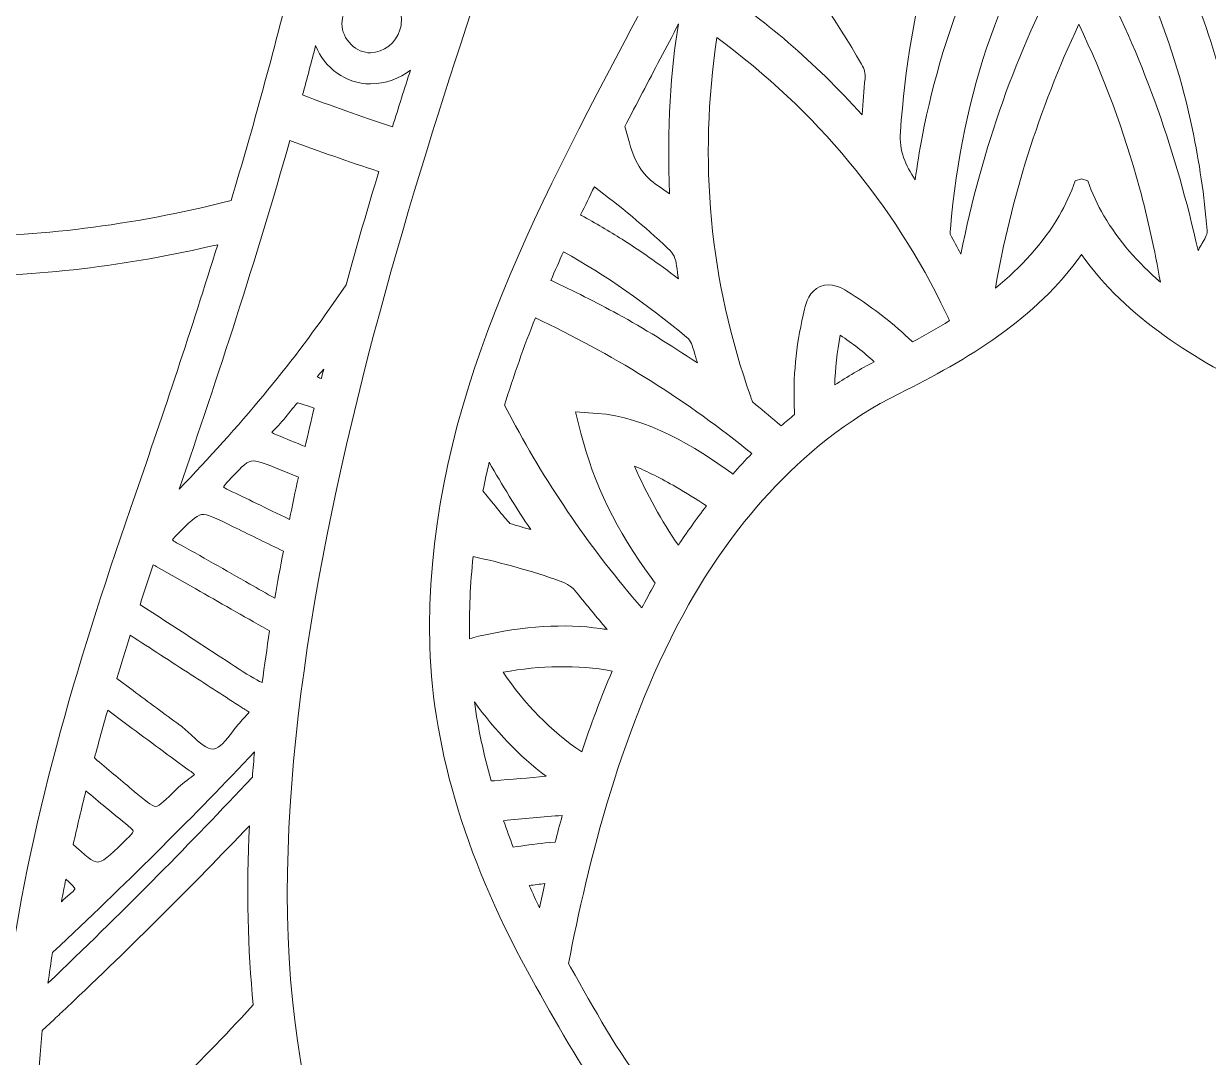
# Model space of a CAD drawing. Extents: x 126 to 8914, y -5970 to -48.
# Drawn here: x 1078.9 to 1551.4, y -4956.8 to -4544.7 of the extents above; entities that cross this region are included whole.
import ezdxf

# ---------------------------------------------------------------- set-up
doc = ezdxf.new("R2010")
doc.units = 0
doc.header["$MEASUREMENT"] = 0
doc.layers.add('Layer 1', color=7, linetype='Continuous')

# ---------------------------------------------------------------- blocks, each defined once
blk = doc.blocks.new('block 5')
at = {"layer": 'Layer 1', "lineweight": 0}
for points, knots in [([(2818.21, -4035.29), (2764.98, -4085.04), (2703.32, -4112.86), (2639.92, -4115.7), (2556.38, -4119.43), (2474.39, -4091.01), (2412.29, -4065.84), (2390.15, -4056.87), (2367.8, -4047.16), (2346.17, -4037.79), (2337.96, -4034.23), (2329.71, -4030.65), (2321.4, -4027.09), (2370.2, -4027.99), (2425.96, -4026.76), (2512.78, -3944.21), (2568.47, -3891.26), (2641.86, -3817.66), (2625.5, -3731.42), (2622.21, -3714.04), (2610.78, -3672.65), (2559.78, -3632.09), (2565.05, -3641.92), (2601.55, -3712.43), (2569.23, -3767.25), (2553.89, -3793.27), (2526.47, -3811.29), (2469.72, -3823.54), (2455.32, -3826.64), (2439.55, -3829), (2422.5, -3830.6), (2491.63, -3754.35), (2533.44, -3654.19), (2546.8, -3532.56), (2561.6, -3397.97), (2537.78, -3271.79), (2515.19, -3189.65), (2510.53, -3172.76), (2505.39, -3155.8), (2499.9, -3139.21), (2495.8, -3126.87), (2490.71, -3117.41), (2484.71, -3110.84), (2484.71, -3110.84), (2488.77, -3108.46), (2488.77, -3108.46), (2487.91, -3106.99), (2467.22, -3072.31), (2420.27, -3069.9), (2389.9, -3068.35), (2355.8, -3080.81), (2318.9, -3106.96), (2293.41, -3125.04), (2266.47, -3149.76), (2238.33, -3180.89), (2186.61, -3211.53), (2146.15, -3238.95), (2111.02, -3267.11), (2058.71, -3309.06), (2001.06, -3349.19), (1934.05, -3358.54), (1877.14, -3366.49), (1825.98, -3348.74), (1771.81, -3329.95), (1743.84, -3320.25), (1714.92, -3310.21), (1685.21, -3304.09), (1598.29, -3286.15), (1534.59, -3301.57), (1500, -3348.62), (1465.41, -3301.57), (1401.71, -3286.17), (1314.79, -3304.09), (1285.08, -3310.21), (1256.16, -3320.25), (1228.19, -3329.95), (1174.02, -3348.74), (1122.86, -3366.49), (1065.95, -3358.54), (998.94, -3349.19), (941.29, -3309.06), (888.98, -3267.11), (853.85, -3238.95), (813.4, -3211.53), (761.67, -3180.89), (733.53, -3149.76), (706.59, -3125.04), (681.1, -3106.96), (644.2, -3080.81), (610.1, -3068.34), (579.73, -3069.9), (532.78, -3072.31), (512.09, -3106.99), (511.23, -3108.46), (511.23, -3108.46), (515.29, -3110.84), (515.29, -3110.84), (509.29, -3117.41), (504.2, -3126.87), (500.12, -3139.21), (494.6, -3155.81), (489.45, -3172.78), (484.81, -3189.65), (462.22, -3271.79), (438.4, -3397.97), (453.2, -3532.56), (466.56, -3654.19), (508.37, -3754.35), (577.5, -3830.6), (560.45, -3829), (544.68, -3826.64), (530.28, -3823.54), (473.53, -3811.29), (446.11, -3793.27), (430.77, -3767.25), (398.45, -3712.43), (434.95, -3641.92), (440.22, -3632.09), (389.22, -3672.65), (377.79, -3714.04), (374.5, -3731.42), (358.14, -3817.66), (431.53, -3891.26), (487.22, -3944.21), (574.04, -4026.76), (629.8, -4027.99), (678.6, -4027.09), (670.29, -4030.65), (662.04, -4034.23), (653.83, -4037.79), (632.2, -4047.16), (609.85, -4056.87), (587.71, -4065.84), (525.61, -4091.01), (443.59, -4119.44), (360.08, -4115.7), (296.68, -4112.86), (235.02, -4085.04), (181.79, -4035.29), (181.79, -4035.29), (125.56, -3982.7), (125.56, -3982.7), (125.56, -3982.7), (169.91, -4045.63), (169.91, -4045.63), (219.46, -4115.9), (304.09, -4175.64), (385.53, -4197.81), (420.7, -4207.39), (457.65, -4212.84), (496.23, -4214.15), (485.34, -4225.21), (469.98, -4241.91), (452.74, -4264.03), (422.4, -4302.95), (380.42, -4366.57), (352.73, -4448.62), (321.59, -4540.91), (314.53, -4637.18), (331.76, -4734.74), (353.22, -4856.34), (412.66, -4980.18), (508.45, -5102.83), (508.45, -5102.83), (517.04, -5113.81), (517.04, -5113.81), (517.04, -5113.81), (522.08, -5100.8), (522.08, -5100.8), (522.28, -5100.26), (543.72, -5046.12), (606.97, -4986), (618.24, -4975.3), (631.32, -4963.97), (646.37, -4952.46), (644.61, -4982.41), (643.28, -5045.33), (654.68, -5125.3), (663.93, -5190.25), (679.74, -5252.83), (701.65, -5311.3), (729.05, -5384.39), (766.12, -5451.24), (811.85, -5510), (813.74, -5512.77), (839.32, -5550.81), (859.18, -5606.87), (878.01, -5659.98), (895.42, -5740.7), (871.56, -5823.61), (871.56, -5823.61), (865.31, -5845.39), (865.31, -5845.39), (865.31, -5845.39), (883.77, -5832.24), (883.77, -5832.24), (885.33, -5831.13), (922.61, -5804.27), (953.85, -5755.29), (978.49, -5716.64), (1002.96, -5657.53), (992.58, -5583.6), (993.17, -5584.35), (993.72, -5585.04), (994.23, -5585.72), (1015.9, -5614.87), (1039.45, -5642.28), (1064.19, -5667.18), (1108.9, -5712.2), (1155.06, -5746.33), (1201.41, -5768.67), (1255.37, -5794.66), (1309.82, -5804.7), (1363.33, -5798.49), (1378.55, -5829.06), (1404.02, -5852.77), (1428.69, -5875.76), (1454.89, -5900.15), (1479.63, -5923.18), (1492.73, -5953.46), (1492.73, -5953.46), (1500, -5970.23), (1500, -5970.23), (1500, -5970.23), (1507.27, -5953.46), (1507.27, -5953.46), (1520.37, -5923.18), (1545.11, -5900.15), (1571.31, -5875.76), (1595.98, -5852.77), (1621.45, -5829.06), (1636.67, -5798.49), (1690.18, -5804.7), (1744.63, -5794.66), (1798.59, -5768.67), (1844.94, -5746.33), (1891.12, -5712.2), (1935.81, -5667.18), (1960.55, -5642.28), (1984.1, -5614.88), (2005.77, -5585.74), (2006.28, -5585.06), (2006.83, -5584.35), (2007.42, -5583.6), (1997.04, -5657.53), (2021.51, -5716.64), (2046.15, -5755.29), (2077.39, -5804.27), (2114.67, -5831.13), (2116.23, -5832.24), (2116.23, -5832.24), (2134.69, -5845.39), (2134.69, -5845.39), (2134.69, -5845.39), (2128.44, -5823.61), (2128.44, -5823.61), (2104.58, -5740.7), (2121.99, -5659.98), (2140.82, -5606.87), (2160.7, -5550.77), (2186.28, -5512.73), (2188.15, -5510), (2233.88, -5451.24), (2270.95, -5384.39), (2298.34, -5311.3), (2320.26, -5252.83), (2336.07, -5190.25), (2345.32, -5125.3), (2356.72, -5045.33), (2355.39, -4982.41), (2353.63, -4952.46), (2368.68, -4963.97), (2381.76, -4975.3), (2393.03, -4986), (2456.28, -5046.12), (2477.72, -5100.26), (2477.92, -5100.8), (2477.92, -5100.8), (2482.94, -5113.84), (2482.94, -5113.84), (2482.94, -5113.84), (2491.55, -5102.83), (2491.55, -5102.83), (2587.34, -4980.18), (2646.78, -4856.34), (2668.24, -4734.74), (2685.47, -4637.18), (2678.41, -4540.91), (2647.27, -4448.62), (2619.58, -4366.57), (2577.6, -4302.95), (2547.26, -4264.03), (2530.02, -4241.91), (2514.66, -4225.21), (2503.77, -4214.15), (2542.35, -4212.84), (2579.3, -4207.39), (2614.47, -4197.81), (2695.91, -4175.64), (2780.54, -4115.9), (2830.09, -4045.63), (2830.09, -4045.63), (2874.44, -3982.7), (2874.44, -3982.7), (2874.44, -3982.7), (2818.21, -4035.29), (2818.21, -4035.29)], [0, 0, 0, 0, 1, 1, 1, 2, 2, 2, 3, 3, 3, 4, 4, 4, 5, 5, 5, 6, 6, 6, 7, 7, 7, 8, 8, 8, 9, 9, 9, 10, 10, 10, 11, 11, 11, 12, 12, 12, 13, 13, 13, 14, 14, 14, 15, 15, 15, 16, 16, 16, 17, 17, 17, 18, 18, 18, 19, 19, 19, 20, 20, 20, 21, 21, 21, 22, 22, 22, 23, 23, 23, 24, 24, 24, 25, 25, 25, 26, 26, 26, 27, 27, 27, 28, 28, 28, 29, 29, 29, 30, 30, 30, 31, 31, 31, 32, 32, 32, 33, 33, 33, 34, 34, 34, 35, 35, 35, 36, 36, 36, 37, 37, 37, 38, 38, 38, 39, 39, 39, 40, 40, 40, 41, 41, 41, 42, 42, 42, 43, 43, 43, 44, 44, 44, 45, 45, 45, 46, 46, 46, 47, 47, 47, 48, 48, 48, 49, 49, 49, 50, 50, 50, 51, 51, 51, 52, 52, 52, 53, 53, 53, 54, 54, 54, 55, 55, 55, 56, 56, 56, 57, 57, 57, 58, 58, 58, 59, 59, 59, 60, 60, 60, 61, 61, 61, 62, 62, 62, 63, 63, 63, 64, 64, 64, 65, 65, 65, 66, 66, 66, 67, 67, 67, 68, 68, 68, 69, 69, 69, 70, 70, 70, 71, 71, 71, 72, 72, 72, 73, 73, 73, 74, 74, 74, 75, 75, 75, 76, 76, 76, 77, 77, 77, 78, 78, 78, 79, 79, 79, 80, 80, 80, 81, 81, 81, 82, 82, 82, 83, 83, 83, 84, 84, 84, 85, 85, 85, 86, 86, 86, 87, 87, 87, 88, 88, 88, 89, 89, 89, 90, 90, 90, 91, 91, 91, 92, 92, 92, 93, 93, 93, 94, 94, 94, 95, 95, 95, 96, 96, 96, 97, 97, 97, 98, 98, 98, 99, 99, 99, 100, 100, 100, 101, 101, 101, 102, 102, 102, 102]), ([(1346.44, -4233.7), (1389.11, -4276.34), (1402.27, -4331.26), (1385.52, -4396.92), (1371.86, -4450.45), (1344.85, -4501.74), (1318.73, -4551.35), (1279.21, -4626.43), (1238.32, -4704.06), (1240.88, -4793.02), (1242.1, -4835.08), (1256, -4880.15), (1282.22, -4926.93), (1282.22, -4926.93), (1283.2, -4928.68), (1283.2, -4928.68), (1302.08, -4962.42), (1323.5, -5000.65), (1360.81, -5019.94), (1373.33, -5026.42), (1376.39, -5029.58), (1384.03, -5040.35), (1390.38, -5049.29), (1398.1, -5058.06), (1406.97, -5066.42), (1425.25, -5083.64), (1447.43, -5097.51), (1472.08, -5107.27), (1472.08, -5107.27), (1471.59, -5107.4), (1471.59, -5107.4), (1471.59, -5107.4), (1472.79, -5107.78), (1472.79, -5107.78), (1423.84, -5120.68), (1380.93, -5123.64), (1342.21, -5116.9), (1284.97, -5106.93), (1242.8, -5079.9), (1216.86, -5036.59), (1137.12, -4903.39), (1222.47, -4645.3), (1263.49, -4521.26), (1263.49, -4521.26), (1267.4, -4509.44), (1267.4, -4509.44), (1289.59, -4442.11), (1301.67, -4386.68), (1305.41, -4334.95), (1309.08, -4283.89), (1304.36, -4237.56), (1291.05, -4194.9), (1305.15, -4201.69), (1326.84, -4214.15), (1346.44, -4233.7)], [0, 0, 0, 0, 1, 1, 1, 2, 2, 2, 3, 3, 3, 4, 4, 4, 5, 5, 5, 6, 6, 6, 7, 7, 7, 8, 8, 8, 9, 9, 9, 10, 10, 10, 11, 11, 11, 12, 12, 12, 13, 13, 13, 14, 14, 14, 15, 15, 15, 16, 16, 16, 17, 17, 17, 18, 18, 18, 18]), ([(1708.95, -4194.9), (1695.64, -4237.56), (1690.92, -4283.89), (1694.59, -4334.95), (1698.33, -4386.68), (1710.41, -4442.11), (1732.6, -4509.44), (1732.6, -4509.44), (1736.51, -4521.28), (1736.51, -4521.28), (1777.54, -4645.3), (1862.88, -4903.39), (1783.14, -5036.59), (1757.2, -5079.9), (1715.03, -5106.93), (1657.79, -5116.9), (1619.05, -5123.64), (1576.16, -5120.67), (1527.21, -5107.78), (1527.21, -5107.78), (1528.41, -5107.4), (1528.41, -5107.4), (1528.41, -5107.4), (1527.92, -5107.27), (1527.92, -5107.27), (1552.57, -5097.51), (1574.75, -5083.64), (1593.03, -5066.42), (1601.9, -5058.06), (1609.62, -5049.29), (1615.97, -5040.35), (1623.61, -5029.58), (1626.67, -5026.42), (1639.19, -5019.94), (1676.5, -5000.65), (1697.92, -4962.42), (1716.8, -4928.68), (1716.8, -4928.68), (1717.78, -4926.93), (1717.78, -4926.93), (1744, -4880.15), (1757.9, -4835.08), (1759.12, -4793.02), (1761.68, -4704.06), (1720.79, -4626.43), (1681.27, -4551.35), (1655.15, -4501.74), (1628.14, -4450.45), (1614.48, -4396.92), (1597.73, -4331.26), (1610.89, -4276.34), (1653.56, -4233.7), (1673.16, -4214.15), (1694.85, -4201.69), (1708.95, -4194.9)], [0, 0, 0, 0, 1, 1, 1, 2, 2, 2, 3, 3, 3, 4, 4, 4, 5, 5, 5, 6, 6, 6, 7, 7, 7, 8, 8, 8, 9, 9, 9, 10, 10, 10, 11, 11, 11, 12, 12, 12, 13, 13, 13, 14, 14, 14, 15, 15, 15, 16, 16, 16, 17, 17, 17, 18, 18, 18, 18]), ([(1540.43, -4521.18), (1531.94, -4502.58), (1521.58, -4485.41), (1509.59, -4470.08), (1506.32, -4465.9), (1503.96, -4462.88), (1499.64, -4462.88), (1499.64, -4462.88), (1499.64, -4462.88), (1499.62, -4462.88), (1495.31, -4462.88), (1493.02, -4465.84), (1489.82, -4469.96), (1463.42, -4503.86), (1446.21, -4543.11), (1437.22, -4589.91), (1436.14, -4595.5), (1435.27, -4601.15), (1434.43, -4606.99), (1430.59, -4601.09), (1427.98, -4595.56), (1428.53, -4587.87), (1432.22, -4536.84), (1444.71, -4491.82), (1466.73, -4450.2), (1475.73, -4433.2), (1486.51, -4417.02), (1499.65, -4400.77), (1527.73, -4435.13), (1547.3, -4473.8), (1559.47, -4518.97), (1565.65, -4541.87), (1569.33, -4566.5), (1570.73, -4594.25), (1570.93, -4598.15), (1570.25, -4600.57), (1568.34, -4602.88), (1567.13, -4604.32), (1565.99, -4605.79), (1564.89, -4607.29), (1560.55, -4575.94), (1552.51, -4547.62), (1540.43, -4521.18)], [0, 0, 0, 0, 1, 1, 1, 2, 2, 2, 3, 3, 3, 4, 4, 4, 5, 5, 5, 6, 6, 6, 7, 7, 7, 8, 8, 8, 9, 9, 9, 10, 10, 10, 11, 11, 11, 12, 12, 12, 13, 13, 13, 14, 14, 14, 14]), ([(1132.13, -4514.98), (1145.56, -4522.34), (1160.22, -4526.1), (1175.75, -4526.1), (1179.13, -4526.1), (1182.57, -4525.88), (1186.03, -4525.53), (1186.03, -4525.53), (1186.03, -4525.55), (1186.03, -4525.55), (1178.64, -4555.88), (1170.4, -4585.78), (1161.58, -4615.21), (1121.23, -4625.48), (1083.68, -4629.66), (1049.28, -4629.66), (976.59, -4629.66), (918.04, -4611), (876.98, -4591.75), (822.02, -4566), (787.54, -4534.56), (777.49, -4524.71), (756.92, -4485.93), (743.04, -4448.48), (735.63, -4411.67), (737.57, -4411.8), (739.48, -4411.88), (741.33, -4411.88), (751.99, -4411.88), (761.25, -4409.98), (769.29, -4406.88), (781.84, -4419.33), (821.49, -4456.42), (877.91, -4487.35), (917.71, -4509.17), (957.52, -4523.27), (996.25, -4529.27), (1010.53, -4531.47), (1024.67, -4532.58), (1038.63, -4532.58), (1070.87, -4532.58), (1102.17, -4526.67), (1132.13, -4514.98)], [0, 0, 0, 0, 1, 1, 1, 2, 2, 2, 3, 3, 3, 4, 4, 4, 5, 5, 5, 6, 6, 6, 7, 7, 7, 8, 8, 8, 9, 9, 9, 10, 10, 10, 11, 11, 11, 12, 12, 12, 13, 13, 13, 14, 14, 14, 14]), ([(1509.04, -4527.28), (1508.29, -4525.8), (1507.47, -4524.46), (1506.52, -4522.91), (1506.05, -4522.15), (1505.54, -4521.31), (1504.95, -4520.33), (1504.95, -4520.33), (1499.27, -4510.72), (1499.27, -4510.72), (1499.27, -4510.72), (1493.94, -4520.53), (1493.94, -4520.53), (1474.83, -4555.82), (1461.26, -4593.92), (1452.67, -4636.55), (1451.2, -4633.86), (1449.8, -4631.26), (1448.43, -4628.65), (1448.4, -4628.28), (1448.41, -4627.62), (1448.49, -4626.64), (1453.24, -4571.27), (1469.61, -4525.01), (1498.54, -4485.26), (1498.54, -4485.26), (1499.64, -4483.76), (1499.64, -4483.76), (1499.94, -4484.2), (1500.27, -4484.65), (1500.6, -4485.12), (1522.35, -4514.9), (1537.04, -4548.46), (1545.08, -4586.95), (1547.76, -4599.78), (1549.71, -4613.15), (1550.92, -4627.11), (1551.03, -4628.46), (1550.37, -4629.69), (1549.07, -4631.96), (1548.79, -4632.42), (1548.52, -4632.89), (1548.26, -4633.37), (1547.93, -4633.95), (1547.6, -4634.55), (1547.28, -4635.14), (1538.48, -4595.8), (1525.91, -4560.38), (1509.04, -4527.28)], [0, 0, 0, 0, 1, 1, 1, 2, 2, 2, 3, 3, 3, 4, 4, 4, 5, 5, 5, 6, 6, 6, 7, 7, 7, 8, 8, 8, 9, 9, 9, 10, 10, 10, 11, 11, 11, 12, 12, 12, 13, 13, 13, 14, 14, 14, 15, 15, 15, 16, 16, 16, 16]), ([(1377.29, -4508.44), (1391.12, -4526.12), (1402.82, -4543.25), (1413.03, -4560.8), (1414.25, -4562.91), (1414.65, -4564.49), (1414.46, -4566.49), (1413.98, -4571.25), (1413.62, -4576.06), (1413.27, -4581.03), (1394.24, -4559.96), (1374.25, -4542.8), (1352.5, -4528.83), (1352.5, -4528.83), (1349.4, -4526.83), (1349.4, -4526.83), (1354.92, -4516.07), (1360.35, -4505.23), (1365.56, -4494.27), (1369.8, -4499.16), (1373.68, -4503.83), (1377.29, -4508.44)], [0, 0, 0, 0, 1, 1, 1, 2, 2, 2, 3, 3, 3, 4, 4, 4, 5, 5, 5, 6, 6, 6, 7, 7, 7, 7]), ([(1205.79, -4544.7), (1205.74, -4538.59), (1210.46, -4533.45), (1216.52, -4532.74), (1216.93, -4532.67), (1217.33, -4532.66), (1217.76, -4532.64), (1218.04, -4532.64), (1218.33, -4532.66), (1218.61, -4532.67), (1218.77, -4532.67), (1218.93, -4532.67), (1219.09, -4532.69), (1219.36, -4532.72), (1219.63, -4532.75), (1219.89, -4532.78), (1220.02, -4532.82), (1220.15, -4532.82), (1220.29, -4532.85), (1220.56, -4532.9), (1220.83, -4532.96), (1221.11, -4533.02), (1221.22, -4533.05), (1221.33, -4533.09), (1221.45, -4533.12), (1221.73, -4533.18), (1222, -4533.28), (1222.27, -4533.37), (1222.36, -4533.42), (1222.47, -4533.45), (1222.57, -4533.48), (1222.84, -4533.59), (1223.09, -4533.7), (1223.35, -4533.83), (1223.44, -4533.88), (1223.54, -4533.91), (1223.65, -4533.96), (1223.88, -4534.08), (1224.12, -4534.24), (1224.37, -4534.38), (1224.47, -4534.43), (1224.56, -4534.48), (1224.66, -4534.54), (1224.9, -4534.7), (1225.12, -4534.87), (1225.34, -4535.05), (1225.42, -4535.11), (1225.51, -4535.16), (1225.59, -4535.22), (1225.89, -4535.48), (1226.19, -4535.73), (1226.46, -4536.01), (1228.47, -4538.01), (1229.57, -4540.65), (1229.53, -4543.45), (1229.52, -4544.75), (1229.3, -4546), (1228.92, -4547.19), (1227.29, -4552.33), (1222.55, -4556.24), (1217.2, -4556.31), (1214.51, -4556.34), (1211.62, -4555.14), (1209.43, -4552.98), (1207.14, -4550.72), (1205.81, -4547.71), (1205.79, -4544.7)], [0, 0, 0, 0, 1, 1, 1, 2, 2, 2, 3, 3, 3, 4, 4, 4, 5, 5, 5, 6, 6, 6, 7, 7, 7, 8, 8, 8, 9, 9, 9, 10, 10, 10, 11, 11, 11, 12, 12, 12, 13, 13, 13, 14, 14, 14, 15, 15, 15, 16, 16, 16, 17, 17, 17, 18, 18, 18, 19, 19, 19, 20, 20, 20, 21, 21, 21, 22, 22, 22, 22]), ([(1336.4, -4612.55), (1334.98, -4611.41), (1333.49, -4610.32), (1331.89, -4609.31), (1326.21, -4605.73), (1322.9, -4600.79), (1320.46, -4592.24), (1320.46, -4592.24), (1318.61, -4585.73), (1318.61, -4585.73), (1323.29, -4576.68), (1328.03, -4567.69), (1332.74, -4558.73), (1335.18, -4554.09), (1337.64, -4549.44), (1340.09, -4544.77), (1336.84, -4562.4), (1335.5, -4586.81), (1336.4, -4612.55)], [0, 0, 0, 0, 1, 1, 1, 2, 2, 2, 3, 3, 3, 4, 4, 4, 5, 5, 5, 6, 6, 6, 6]), ([(1532.24, -4647.71), (1523.36, -4640.05), (1515.58, -4631.36), (1509.72, -4621.27), (1507.19, -4616.92), (1505.02, -4612.31), (1503.28, -4607.42), (1503.28, -4607.42), (1500.79, -4606.6), (1500.79, -4606.6), (1500.79, -4606.6), (1498.31, -4607.42), (1498.31, -4607.42), (1496.57, -4612.31), (1494.4, -4616.92), (1491.86, -4621.27), (1485.39, -4632.42), (1476.54, -4641.87), (1466.47, -4650.1), (1472.6, -4614.42), (1483.74, -4579.1), (1499.68, -4544.94), (1509.77, -4565.85), (1517.71, -4587.29), (1523.9, -4610.11), (1527.24, -4622.43), (1530.01, -4635.04), (1532.24, -4647.71)], [0, 0, 0, 0, 1, 1, 1, 2, 2, 2, 3, 3, 3, 4, 4, 4, 5, 5, 5, 6, 6, 6, 7, 7, 7, 8, 8, 8, 9, 9, 9, 9]), ([(1190.37, -4573.21), (1190.37, -4573.21), (1190.09, -4573.1), (1190.09, -4573.1), (1191.86, -4566.57), (1193.6, -4560.01), (1195.31, -4553.43), (1198.81, -4562.4), (1207.34, -4568.65), (1217.12, -4568.7), (1217.12, -4568.7), (1217.25, -4568.7), (1217.25, -4568.7), (1223.2, -4568.7), (1228.77, -4566.71), (1233.13, -4563.16), (1230.77, -4570.49), (1228.38, -4578.07), (1225.96, -4585.85), (1212.96, -4581.49), (1201.33, -4577.36), (1190.37, -4573.21)], [0, 0, 0, 0, 1, 1, 1, 2, 2, 2, 3, 3, 3, 4, 4, 4, 5, 5, 5, 6, 6, 6, 7, 7, 7, 7]), ([(1407.17, -4651.33), (1405.53, -4650.32), (1401.14, -4647.61), (1396.6, -4649.46), (1392.14, -4651.3), (1390.97, -4656), (1390.33, -4658.54), (1387.23, -4670.95), (1385.84, -4683.5), (1386.15, -4695.86), (1386.15, -4695.86), (1386.28, -4700.56), (1386.28, -4700.56), (1384.48, -4702.04), (1382.72, -4703.52), (1380.99, -4705.04), (1380.99, -4705.04), (1379.58, -4703.86), (1379.58, -4703.86), (1376.21, -4701.05), (1372.84, -4698.25), (1369.5, -4695.42), (1369.42, -4695.18), (1369.33, -4694.88), (1369.26, -4694.66), (1369.12, -4694.25), (1368.99, -4693.84), (1368.85, -4693.44), (1352.48, -4647.31), (1347.96, -4599.16), (1355.38, -4550.24), (1394.97, -4579.45), (1425.7, -4616.38), (1446.7, -4660.01), (1446.86, -4660.34), (1447.03, -4660.67), (1447.19, -4661), (1447.4, -4661.4), (1447.6, -4661.8), (1447.78, -4662.21), (1447.78, -4662.21), (1448.17, -4663.08), (1448.17, -4663.08), (1443.33, -4666.1), (1438.38, -4668.94), (1433.4, -4671.61), (1433.4, -4671.61), (1431.84, -4670.14), (1431.84, -4670.14), (1424.59, -4663.25), (1416.28, -4656.94), (1407.17, -4651.33)], [0, 0, 0, 0, 1, 1, 1, 2, 2, 2, 3, 3, 3, 4, 4, 4, 5, 5, 5, 6, 6, 6, 7, 7, 7, 8, 8, 8, 9, 9, 9, 10, 10, 10, 11, 11, 11, 12, 12, 12, 13, 13, 13, 14, 14, 14, 15, 15, 15, 16, 16, 16, 17, 17, 17, 17]), ([(926.71, -4745.08), (905.93, -4704.95), (878.56, -4669.41), (852.09, -4635.04), (834.79, -4612.58), (817.03, -4589.49), (801.3, -4565.31), (818.53, -4577.95), (841.39, -4592.49), (869.6, -4605.78), (909.67, -4624.64), (952.25, -4636.96), (996.13, -4642.4), (1013.41, -4644.54), (1030.92, -4645.62), (1048.6, -4645.62), (1083.93, -4645.62), (1119.95, -4641.33), (1156.23, -4632.81), (1145.83, -4666.54), (1134.73, -4699.68), (1123.43, -4732.24), (1101.93, -4794.13), (1082.08, -4858.73), (1073, -4924.06), (1056.85, -4867.41), (1028.58, -4810.91), (1026.98, -4807.76), (1026.98, -4807.76), (1019.68, -4793.26), (1019.68, -4793.26), (1019.68, -4793.26), (1012.75, -4807.95), (1012.75, -4807.95), (1011.18, -4811.29), (984.22, -4869.48), (979.77, -4939.99), (970.5, -4871.27), (960.53, -4810.36), (926.71, -4745.08)], [0, 0, 0, 0, 1, 1, 1, 2, 2, 2, 3, 3, 3, 4, 4, 4, 5, 5, 5, 6, 6, 6, 7, 7, 7, 8, 8, 8, 9, 9, 9, 10, 10, 10, 11, 11, 11, 12, 12, 12, 13, 13, 13, 13]), ([(1140.83, -4730.31), (1156.45, -4685.1), (1171.58, -4638.75), (1185.04, -4591.24), (1196.53, -4595.55), (1208.43, -4599.71), (1220.43, -4603.64), (1220.43, -4603.64), (1220.5, -4603.65), (1220.5, -4603.65), (1216.11, -4618.15), (1211.71, -4633.24), (1207.42, -4648.8), (1207.42, -4648.8), (1202.31, -4656.22), (1202.31, -4656.22), (1185.34, -4680.84), (1165.19, -4705.12), (1140.83, -4730.31)], [0, 0, 0, 0, 1, 1, 1, 2, 2, 2, 3, 3, 3, 4, 4, 4, 5, 5, 5, 6, 6, 6, 6]), ([(1335.78, -4634.27), (1338.02, -4636.36), (1338.97, -4638.26), (1339.3, -4641.27), (1339.49, -4642.99), (1339.72, -4644.7), (1339.98, -4646.44), (1331.78, -4640.16), (1324.65, -4635.17), (1317.52, -4630.68), (1312.39, -4627.45), (1306.96, -4624.25), (1301.37, -4621.16), (1301.37, -4621.16), (1301.01, -4620.96), (1301.01, -4620.96), (1302.79, -4617.2), (1304.61, -4613.47), (1306.47, -4609.73), (1316.69, -4617.38), (1326.55, -4625.61), (1335.78, -4634.27)], [0, 0, 0, 0, 1, 1, 1, 2, 2, 2, 3, 3, 3, 4, 4, 4, 5, 5, 5, 6, 6, 6, 7, 7, 7, 7]), ([(1343.4, -4669.77), (1345, -4671.09), (1345.53, -4672.83), (1346.44, -4676.06), (1346.6, -4676.63), (1346.77, -4677.21), (1346.94, -4677.8), (1347.15, -4678.51), (1347.37, -4679.24), (1347.59, -4679.97), (1336.42, -4672.54), (1326.4, -4666.29), (1315.84, -4660.51), (1307.05, -4655.72), (1298.14, -4651.22), (1289.32, -4647.14), (1289.32, -4647.14), (1289.13, -4647.06), (1289.13, -4647.06), (1290.78, -4643.24), (1292.46, -4639.43), (1294.18, -4635.63), (1310.85, -4644.95), (1327.41, -4656.43), (1343.4, -4669.77)], [0, 0, 0, 0, 1, 1, 1, 2, 2, 2, 3, 3, 3, 4, 4, 4, 5, 5, 5, 6, 6, 6, 7, 7, 7, 8, 8, 8, 8]), ([(1344.2, -4776.15), (1359.35, -4749.3), (1386.23, -4712.91), (1428.24, -4692.09), (1454.82, -4678.92), (1482.95, -4662.27), (1500.79, -4636.74), (1518.63, -4662.27), (1546.76, -4678.92), (1573.34, -4692.09), (1615.35, -4712.91), (1642.23, -4749.3), (1657.38, -4776.15), (1683.97, -4823.27), (1697.25, -4878.28), (1704.99, -4917.33), (1704.65, -4917.95), (1704.31, -4918.57), (1703.96, -4919.19), (1703.96, -4919.19), (1702.98, -4920.94), (1702.98, -4920.94), (1684.32, -4954.28), (1665.01, -4988.76), (1631.91, -5005.87), (1616.97, -5013.61), (1612.09, -5018.47), (1603.07, -5031.18), (1597.32, -5039.27), (1590.29, -5047.25), (1582.17, -5054.89), (1560.06, -5075.71), (1531.69, -5091.25), (1500, -5099.91), (1468.31, -5091.25), (1439.94, -5075.71), (1417.83, -5054.89), (1409.71, -5047.25), (1402.68, -5039.27), (1396.93, -5031.18), (1387.91, -5018.47), (1383.03, -5013.61), (1368.09, -5005.87), (1334.99, -4988.76), (1315.68, -4954.28), (1297.02, -4920.94), (1297.02, -4920.94), (1296.18, -4919.44), (1296.18, -4919.44), (1303.84, -4880.28), (1317.14, -4824.13), (1344.2, -4776.15)], [0, 0, 0, 0, 1, 1, 1, 2, 2, 2, 3, 3, 3, 4, 4, 4, 5, 5, 5, 6, 6, 6, 7, 7, 7, 8, 8, 8, 9, 9, 9, 10, 10, 10, 11, 11, 11, 12, 12, 12, 13, 13, 13, 14, 14, 14, 15, 15, 15, 16, 16, 16, 17, 17, 17, 17]), ([(1369.31, -4716.09), (1366.67, -4718.8), (1364.12, -4721.52), (1361.7, -4724.26), (1361.7, -4724.26), (1361.3, -4723.97), (1361.3, -4723.97), (1347.39, -4713.75), (1326.79, -4701.29), (1307.65, -4700.09), (1307.65, -4700.09), (1299.01, -4699.53), (1299.01, -4699.53), (1299.01, -4699.53), (1301.1, -4707.94), (1301.1, -4707.94), (1306.06, -4727.77), (1315.51, -4747.17), (1329.18, -4765.56), (1329.18, -4765.56), (1330.78, -4767.73), (1330.78, -4767.73), (1330.67, -4767.95), (1330.54, -4768.16), (1330.42, -4768.38), (1328.69, -4771.43), (1327.03, -4774.53), (1325.41, -4777.65), (1305.44, -4754.68), (1288.03, -4729.47), (1273.72, -4702.57), (1273.72, -4702.57), (1270.66, -4696.86), (1270.66, -4696.86), (1274.25, -4685.1), (1278.38, -4673.49), (1282.94, -4662.02), (1282.94, -4662.02), (1283.58, -4662.3), (1283.58, -4662.3), (1284.26, -4662.64), (1284.94, -4662.95), (1285.62, -4663.27), (1315.89, -4677.74), (1344.03, -4695.51), (1369.31, -4716.09)], [0, 0, 0, 0, 1, 1, 1, 2, 2, 2, 3, 3, 3, 4, 4, 4, 5, 5, 5, 6, 6, 6, 7, 7, 7, 8, 8, 8, 9, 9, 9, 10, 10, 10, 11, 11, 11, 12, 12, 12, 13, 13, 13, 14, 14, 14, 15, 15, 15, 15]), ([(1418.13, -4679.49), (1412.62, -4682.36), (1407.36, -4685.46), (1402.35, -4688.75), (1402.55, -4682.22), (1403.28, -4675.58), (1404.55, -4668.9), (1409.36, -4672.15), (1413.9, -4675.69), (1418.13, -4679.49)], [0, 0, 0, 0, 1, 1, 1, 2, 2, 2, 3, 3, 3, 3]), ([(1198.52, -4682.5), (1198.22, -4683.72), (1197.91, -4684.96), (1197.61, -4686.19), (1196.78, -4685.89), (1196.26, -4685.65), (1195.98, -4685.46), (1196.17, -4685.14), (1196.55, -4684.65), (1197.23, -4683.96), (1197.67, -4683.48), (1198.1, -4682.99), (1198.52, -4682.5)], [0, 0, 0, 0, 1, 1, 1, 2, 2, 2, 3, 3, 3, 4, 4, 4, 4]), ([(1179.72, -4708.64), (1178.74, -4708.24), (1178.14, -4707.92), (1177.79, -4707.72), (1177.99, -4707.45), (1178.34, -4707.05), (1178.88, -4706.53), (1181.02, -4704.49), (1182.84, -4702.21), (1184.61, -4699.99), (1185.26, -4699.19), (1185.92, -4698.36), (1186.59, -4697.56), (1186.59, -4697.56), (1187.02, -4697.05), (1187.02, -4697.05), (1187.62, -4696.29), (1187.9, -4695.99), (1188.11, -4695.88), (1188.44, -4695.97), (1188.77, -4696.08), (1189.11, -4696.18), (1190.23, -4696.51), (1191.34, -4696.84), (1192.45, -4697.24), (1192.45, -4697.24), (1194.71, -4698.03), (1194.71, -4698.03), (1193.49, -4703.11), (1192.3, -4708.21), (1191.13, -4713.32), (1187.33, -4711.75), (1183.53, -4710.17), (1179.72, -4708.64)], [0, 0, 0, 0, 1, 1, 1, 2, 2, 2, 3, 3, 3, 4, 4, 4, 5, 5, 5, 6, 6, 6, 7, 7, 7, 8, 8, 8, 9, 9, 9, 10, 10, 10, 11, 11, 11, 11]), ([(1160.68, -4730.69), (1159.46, -4730.12), (1158.84, -4729.72), (1158.52, -4729.48), (1158.71, -4729.17), (1159.11, -4728.58), (1159.92, -4727.71), (1159.92, -4727.71), (1160.45, -4727.13), (1160.45, -4727.13), (1164.97, -4722.23), (1167.47, -4719.54), (1169.6, -4719.1), (1171.74, -4718.66), (1175.11, -4720.02), (1181.94, -4722.87), (1181.94, -4722.87), (1188.41, -4725.56), (1188.41, -4725.56), (1187.21, -4731.15), (1186.03, -4736.77), (1184.89, -4742.4), (1175.21, -4737.65), (1167.69, -4734.03), (1160.68, -4730.69)], [0, 0, 0, 0, 1, 1, 1, 2, 2, 2, 3, 3, 3, 4, 4, 4, 5, 5, 5, 6, 6, 6, 7, 7, 7, 8, 8, 8, 8]), ([(1281.14, -4746.45), (1278.34, -4745.63), (1275.57, -4744.82), (1272.78, -4743.95), (1272.39, -4743.62), (1271.69, -4742.78), (1271.4, -4742.45), (1269.46, -4740.15), (1267.48, -4737.73), (1265.5, -4735.26), (1265.5, -4735.26), (1262.06, -4730.94), (1262.06, -4730.94), (1262.81, -4727.13), (1263.65, -4723.34), (1264.53, -4719.56), (1269.69, -4728.63), (1275.23, -4737.64), (1281.14, -4746.45)], [0, 0, 0, 0, 1, 1, 1, 2, 2, 2, 3, 3, 3, 4, 4, 4, 5, 5, 5, 6, 6, 6, 6]), ([(1351.19, -4736.96), (1347.1, -4742.27), (1343.37, -4747.55), (1339.99, -4752.67), (1333.33, -4742.99), (1327.46, -4732.41), (1322.52, -4721.13), (1327.6, -4723.26), (1332.97, -4725.95), (1339, -4729.39), (1343.08, -4731.72), (1347.18, -4734.26), (1351.19, -4736.96)], [0, 0, 0, 0, 1, 1, 1, 2, 2, 2, 3, 3, 3, 4, 4, 4, 4]), ([(1179.05, -4773.82), (1175.73, -4771.94), (1172.42, -4770.04), (1169.11, -4768.16), (1159.55, -4762.69), (1149.66, -4757.06), (1139.86, -4751.65), (1138.94, -4751.14), (1138.44, -4750.79), (1138.17, -4750.55), (1138.37, -4750.25), (1138.78, -4749.73), (1139.59, -4748.91), (1139.59, -4748.91), (1139.95, -4748.53), (1139.95, -4748.53), (1144.86, -4743.56), (1147.57, -4740.8), (1149.77, -4740.47), (1152, -4740.12), (1155.61, -4741.89), (1162.2, -4745.14), (1168.56, -4748.26), (1174.94, -4751.36), (1181.32, -4754.46), (1181.32, -4754.46), (1182.43, -4755), (1182.43, -4755), (1181.24, -4761.27), (1180.11, -4767.54), (1179.05, -4773.82)], [0, 0, 0, 0, 1, 1, 1, 2, 2, 2, 3, 3, 3, 4, 4, 4, 5, 5, 5, 6, 6, 6, 7, 7, 7, 8, 8, 8, 9, 9, 9, 10, 10, 10, 10]), ([(1292.87, -4766.94), (1295.78, -4767.97), (1297.73, -4769.33), (1299.55, -4771.65), (1303.44, -4776.58), (1307.42, -4781.36), (1311.55, -4786.26), (1310.69, -4786.14), (1309.82, -4786), (1308.95, -4785.88), (1294.33, -4783.84), (1278.84, -4784.82), (1260.2, -4788.96), (1259.09, -4789.19), (1257.87, -4789.53), (1256.68, -4790), (1256.48, -4778.9), (1256.98, -4767.97), (1258.11, -4757.17), (1269.87, -4759.7), (1281.57, -4762.98), (1292.87, -4766.94)], [0, 0, 0, 0, 1, 1, 1, 2, 2, 2, 3, 3, 3, 4, 4, 4, 5, 5, 5, 6, 6, 6, 7, 7, 7, 7]), ([(1163, -4800.89), (1158.43, -4797.93), (1153.87, -4794.96), (1149.31, -4791.96), (1141.68, -4786.96), (1133.8, -4781.8), (1125.96, -4776.81), (1125.96, -4776.81), (1125.26, -4776.37), (1125.26, -4776.37), (1126.99, -4771.05), (1128.75, -4765.73), (1130.52, -4760.45), (1130.93, -4760.65), (1131.33, -4760.87), (1131.72, -4761.1), (1131.72, -4761.1), (1147.49, -4770.07), (1147.49, -4770.07), (1156.8, -4775.39), (1166.42, -4780.88), (1175.92, -4786.22), (1175.92, -4786.22), (1176.95, -4786.79), (1176.95, -4786.79), (1175.87, -4793.75), (1174.89, -4800.62), (1174, -4807.4), (1171.39, -4806.34), (1167.83, -4804.03), (1163, -4800.89)], [0, 0, 0, 0, 1, 1, 1, 2, 2, 2, 3, 3, 3, 4, 4, 4, 5, 5, 5, 6, 6, 6, 7, 7, 7, 8, 8, 8, 9, 9, 9, 10, 10, 10, 10]), ([(1116.07, -4805.83), (1117.81, -4800.05), (1119.57, -4794.31), (1121.39, -4788.56), (1129.48, -4793.83), (1137.58, -4799.07), (1145.68, -4804.31), (1152.41, -4808.66), (1159.16, -4813.02), (1165.88, -4817.39), (1166.28, -4817.65), (1166.69, -4817.89), (1167.12, -4818.15), (1167.81, -4818.56), (1168.35, -4818.89), (1168.8, -4819.24), (1168.08, -4820.08), (1167.4, -4820.88), (1166.68, -4821.61), (1165.01, -4823.24), (1163.56, -4825.17), (1162.15, -4827.03), (1159.57, -4830.45), (1157.11, -4833.66), (1154.47, -4833.94), (1152.06, -4834.2), (1148.95, -4831.33), (1145.94, -4828.53), (1144.39, -4827.11), (1142.79, -4825.62), (1141.13, -4824.4), (1134.89, -4819.82), (1128.7, -4815.22), (1122.49, -4810.59), (1122.49, -4810.59), (1116.07, -4805.83), (1116.07, -4805.83)], [0, 0, 0, 0, 1, 1, 1, 2, 2, 2, 3, 3, 3, 4, 4, 4, 5, 5, 5, 6, 6, 6, 7, 7, 7, 8, 8, 8, 9, 9, 9, 10, 10, 10, 11, 11, 11, 12, 12, 12, 12]), ([(1270.09, -4803.33), (1285.07, -4800.5), (1299.68, -4800.35), (1313.59, -4802.81), (1309.03, -4813.56), (1304.99, -4824.4), (1301.42, -4835.1), (1289.13, -4826.61), (1278.59, -4815.96), (1270.09, -4803.33)], [0, 0, 0, 0, 1, 1, 1, 2, 2, 2, 3, 3, 3, 3]), ([(1119, -4823.37), (1127.31, -4829.51), (1135.63, -4835.65), (1143.94, -4841.81), (1144.29, -4842.08), (1144.69, -4842.32), (1145.08, -4842.59), (1145.81, -4843.05), (1146.46, -4843.46), (1147.05, -4844.15), (1146.82, -4844.31), (1146.6, -4844.47), (1146.38, -4844.63), (1144.17, -4846.23), (1141.87, -4847.87), (1139.84, -4849.9), (1139.84, -4849.9), (1139.59, -4850.15), (1139.59, -4850.15), (1135.74, -4853.97), (1132.96, -4856.74), (1131.56, -4856.8), (1131.56, -4856.8), (1131.52, -4856.8), (1131.52, -4856.8), (1130.08, -4856.8), (1126.94, -4854.17), (1122.97, -4850.85), (1118.05, -4846.73), (1113.14, -4842.59), (1108.23, -4838.44), (1108.23, -4838.44), (1107.09, -4837.49), (1107.09, -4837.49), (1108.79, -4831.14), (1110.54, -4824.79), (1112.36, -4818.48), (1112.36, -4818.48), (1119, -4823.37), (1119, -4823.37)], [0, 0, 0, 0, 1, 1, 1, 2, 2, 2, 3, 3, 3, 4, 4, 4, 5, 5, 5, 6, 6, 6, 7, 7, 7, 8, 8, 8, 9, 9, 9, 10, 10, 10, 11, 11, 11, 12, 12, 12, 13, 13, 13, 13]), ([(1287.23, -4844.8), (1280.22, -4845.42), (1273.41, -4846.01), (1266.61, -4846.54), (1266.61, -4846.54), (1265.29, -4846.64), (1265.29, -4846.64), (1262.3, -4835.95), (1260.07, -4825.41), (1258.63, -4815.07), (1266.88, -4826.6), (1276.44, -4836.56), (1287.23, -4844.8)], [0, 0, 0, 0, 1, 1, 1, 2, 2, 2, 3, 3, 3, 4, 4, 4, 4]), ([(1170.95, -4834.99), (1170.63, -4838.39), (1170.35, -4841.76), (1170.08, -4845.12), (1170.08, -4845.12), (1167.4, -4847.98), (1167.4, -4847.98), (1143.52, -4873.45), (1117.67, -4899.45), (1088.54, -4927.32), (1089.09, -4923.24), (1089.71, -4919.17), (1090.36, -4915.09), (1090.36, -4915.09), (1093.35, -4912.28), (1093.35, -4912.28), (1121.92, -4885.44), (1147.33, -4860.13), (1170.95, -4834.99)], [0, 0, 0, 0, 1, 1, 1, 2, 2, 2, 3, 3, 3, 4, 4, 4, 5, 5, 5, 6, 6, 6, 6]), ([(1120.52, -4864.56), (1122.38, -4866.08), (1122.57, -4866.7), (1122.59, -4866.7), (1122.57, -4866.76), (1122.43, -4867.39), (1120.6, -4869.18), (1120.6, -4869.18), (1120.28, -4869.5), (1120.28, -4869.5), (1114.77, -4874.91), (1111.11, -4878.5), (1108.82, -4878.95), (1107.19, -4879.25), (1104.96, -4877.81), (1099.98, -4873.22), (1099.98, -4873.22), (1098.62, -4871.97), (1098.62, -4871.97), (1100.22, -4864.83), (1101.9, -4857.7), (1103.69, -4850.6), (1108.72, -4854.81), (1114.55, -4859.67), (1120.52, -4864.56)], [0, 0, 0, 0, 1, 1, 1, 2, 2, 2, 3, 3, 3, 4, 4, 4, 5, 5, 5, 6, 6, 6, 7, 7, 7, 8, 8, 8, 8]), ([(1275.55, -4872.84), (1275.55, -4872.84), (1274.13, -4873.06), (1274.13, -4873.06), (1272.75, -4869.53), (1271.47, -4866), (1270.26, -4862.5), (1278.08, -4861.6), (1285.95, -4860.9), (1293.69, -4860.41), (1292.7, -4863.99), (1291.76, -4867.52), (1290.86, -4871.02), (1290.86, -4871.02), (1288.63, -4871.22), (1288.63, -4871.22), (1284.16, -4871.63), (1279.78, -4872.17), (1275.55, -4872.84)], [0, 0, 0, 0, 1, 1, 1, 2, 2, 2, 3, 3, 3, 4, 4, 4, 5, 5, 5, 6, 6, 6, 6]), ([(1084.5, -5023.49), (1082.83, -4997.75), (1083.62, -4971.91), (1086.28, -4946.1), (1086.28, -4946.1), (1090.96, -4941.74), (1090.96, -4941.74), (1092.62, -4940.19), (1094.3, -4938.64), (1095.96, -4937.07), (1122.43, -4912.03), (1146.3, -4888.26), (1168.88, -4864.49), (1167.69, -4890.04), (1168.21, -4913.87), (1170.44, -4935.9), (1170.44, -4935.9), (1165.68, -4941.06), (1165.68, -4941.06), (1154.93, -4952.67), (1143.58, -4964.06), (1132.59, -4975.08), (1124.09, -4983.63), (1115.29, -4992.46), (1106.82, -5001.34), (1100.32, -5008.15), (1093.16, -5015.24), (1084.5, -5023.49)], [0, 0, 0, 0, 1, 1, 1, 2, 2, 2, 3, 3, 3, 4, 4, 4, 5, 5, 5, 6, 6, 6, 7, 7, 7, 8, 8, 8, 9, 9, 9, 9]), ([(1099.32, -4889.65), (1099.32, -4889.65), (1099.19, -4890.23), (1097.58, -4891.58), (1096.31, -4892.61), (1095.11, -4893.7), (1093.89, -4894.82), (1094.46, -4891.82), (1095.06, -4888.81), (1095.66, -4885.82), (1096.25, -4886.36), (1096.83, -4886.88), (1097.42, -4887.42), (1099.21, -4889.01), (1099.32, -4889.65), (1099.32, -4889.65)], [0, 0, 0, 0, 1, 1, 1, 2, 2, 2, 3, 3, 3, 4, 4, 4, 5, 5, 5, 5]), ([(1286.77, -4887.57), (1286.03, -4890.84), (1285.29, -4894.06), (1284.61, -4897.2), (1283.18, -4894.24), (1281.84, -4891.29), (1280.52, -4888.37), (1282.56, -4888.07), (1284.65, -4887.81), (1286.77, -4887.57)], [0, 0, 0, 0, 1, 1, 1, 2, 2, 2, 3, 3, 3, 3])]:
    blk.add_open_spline(points, degree=3, knots=knots, dxfattribs=at)

msp = doc.modelspace()

# ---------------------------------------------------------------- block references
at = {"layer": 'Layer 1'}
msp.add_blockref('block 5', (0, 0), dxfattribs=at)

doc.saveas('drawing.dxf')
